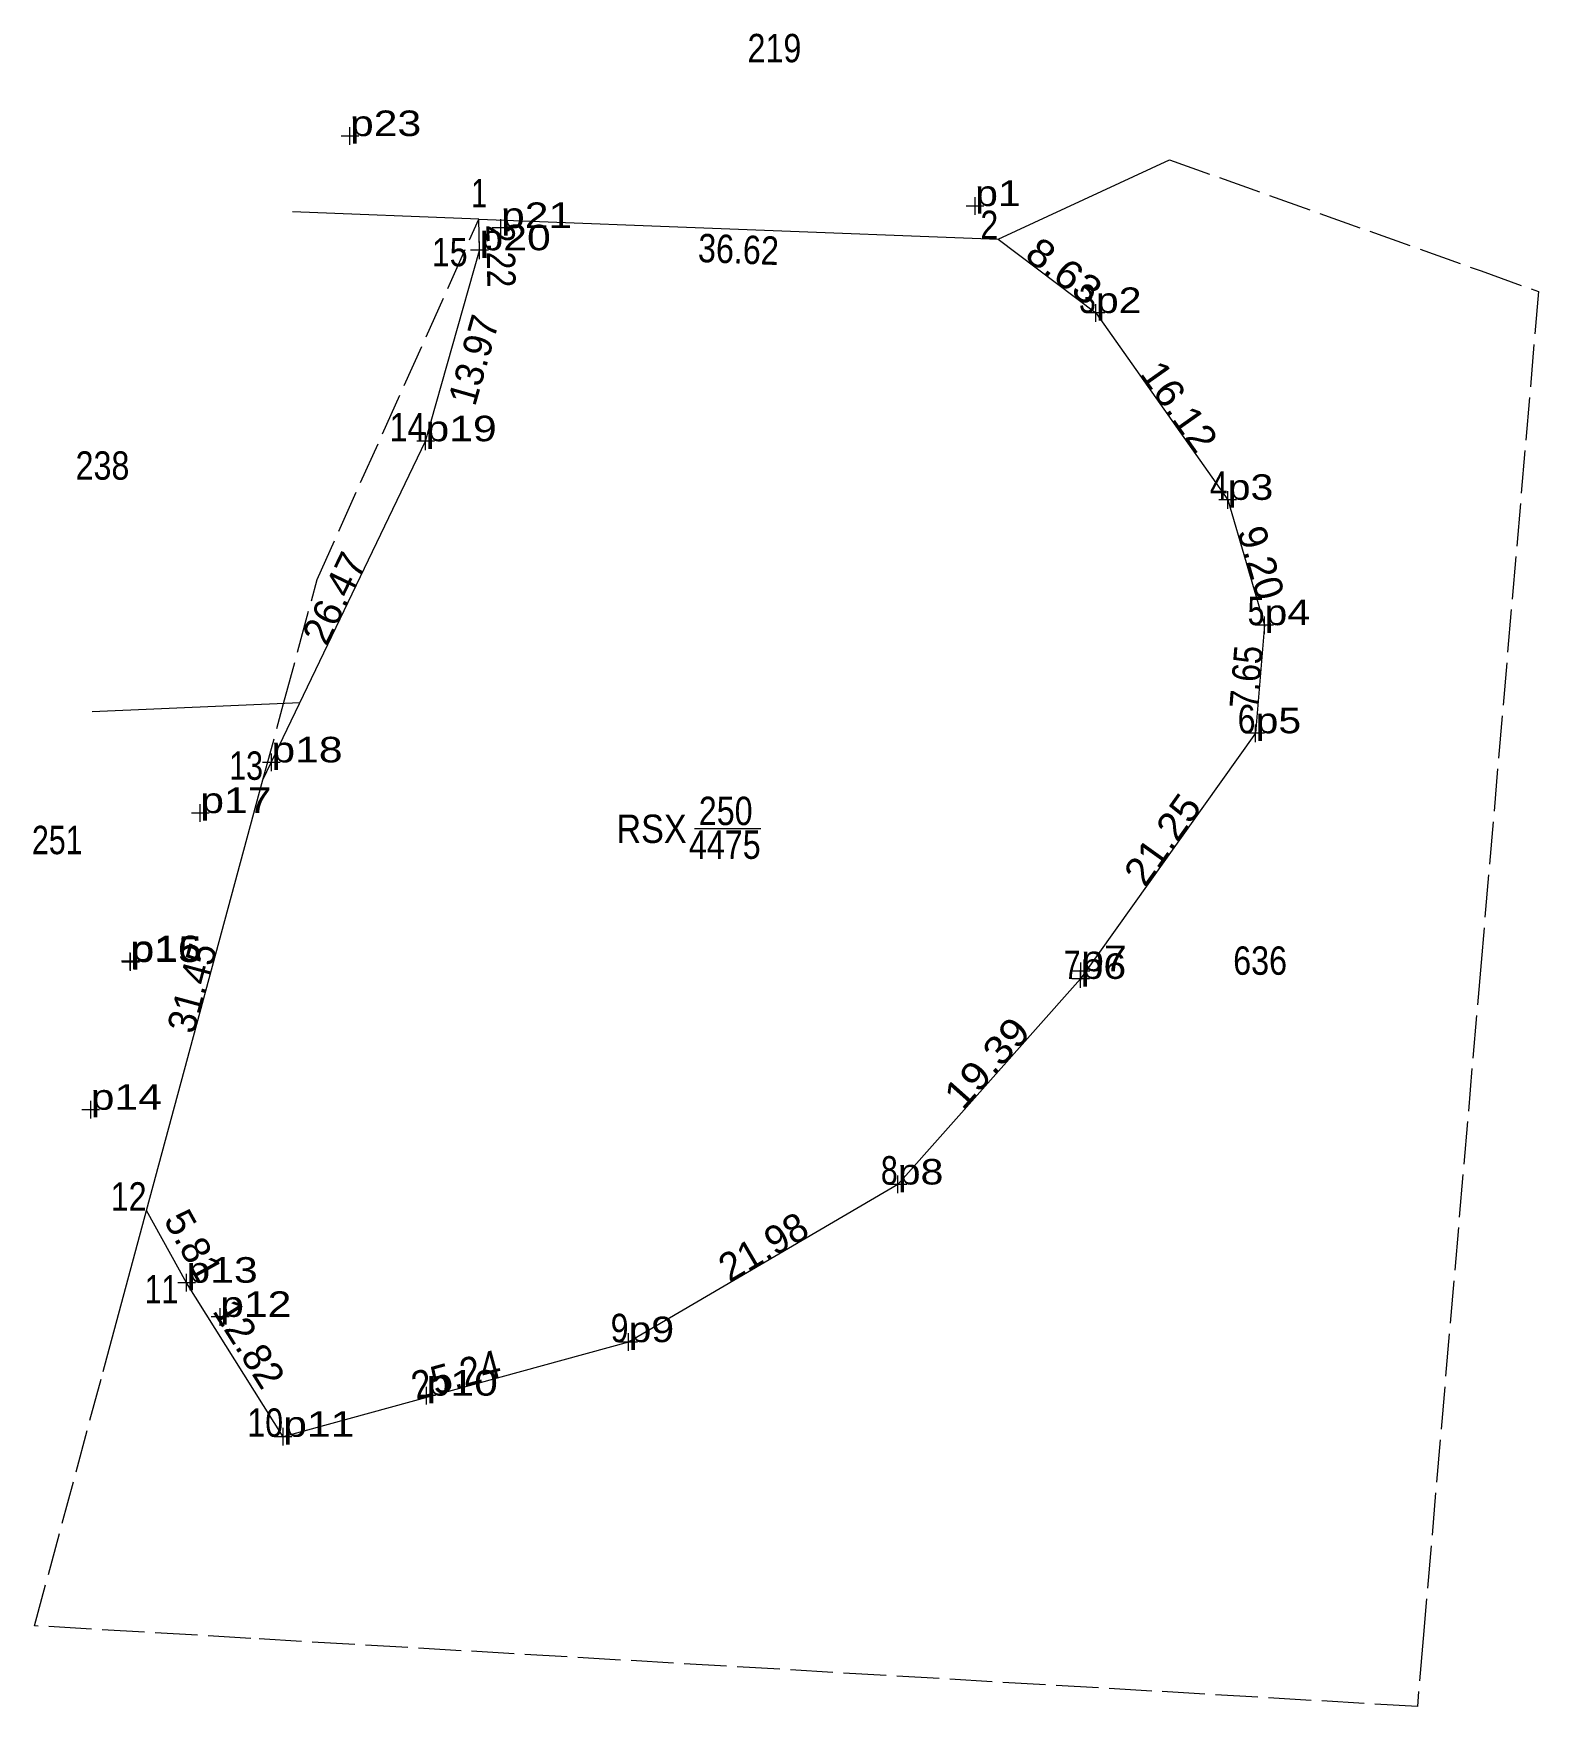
# Model space of a CAD drawing. Header units: metres. Extents: x 537453 to 537751, y 1839365 to 1839482.
# Drawn here: x 537453 to 537559.1, y 1839364.6 to 1839482.5 of the extents above.
import ezdxf
from ezdxf.enums import TextEntityAlignment as Align

# ---------------------------------------------------------------- set-up
doc = ezdxf.new("R2010")
doc.units = ezdxf.units.M
doc.header["$LTSCALE"] = 0.5
doc.linetypes.add('LONG_DASHED', pattern=[7.5, 6, -1.5])
for name, color, linetype, lineweight in [('1', 7, 'Continuous', 13), ('10', 7, 'LONG_DASHED', 13), ('15', 7, 'Continuous', 13), ('63', 7, 'Continuous', 13), ('7', 7, 'Continuous', 13)]:
    doc.layers.add(name, color=color, linetype=linetype, lineweight=lineweight)
doc.layers.add('12', color=7, linetype='Continuous')

msp = doc.modelspace()

# ---------------------------------------------------------------- linework, layer by layer
at = {"layer": '1'}
msp.add_lwpolyline([(537484.41, 1839469.41), (537521, 1839468), (537527.88, 1839462.79), (537537.17, 1839449.62), (537539.76, 1839440.79), (537539.13, 1839433.17), (537526.8, 1839415.86), (537513.92, 1839401.37), (537494.95, 1839390.26), (537470.61, 1839383.59), (537463.8, 1839394.45), (537460.99, 1839399.53), (537469.19, 1839429.89), (537480.64, 1839453.75), (537484.45, 1839467.19)], close=True, dxfattribs=at)
at = {"layer": '10'}
for p, q in [((537533.06, 1839473.59), (537555.02, 1839465.75)), ((537469.19, 1839429.89), (537470.64, 1839435.27)), ((537555.02, 1839417.01), (537550.94, 1839369.38)), ((537453.09, 1839370.27), (537457.93, 1839388.19)), ((537550.94, 1839369.38), (537550.53, 1839364.58))]:
    msp.add_line(p, q, dxfattribs=at)
at = {"layer": '10', "linetype": 'Continuous'}
for p, q in [((537484.41, 1839469.41), (537471.26, 1839469.91)), ((537471.8, 1839435.32), (537457.15, 1839434.68))]:
    msp.add_line(p, q, dxfattribs=at)
for points in [[(537484.41, 1839469.41), (537521, 1839468), (537533.06, 1839473.59)], [(537457.93, 1839388.19), (537460.99, 1839399.53), (537469.19, 1839429.89)]]:
    msp.add_lwpolyline(points, dxfattribs=at)
at = {"layer": '10'}
for points in [[(537470.64, 1839435.27), (537473, 1839444), (537484.41, 1839469.41)], [(537555.02, 1839465.75), (537559.07, 1839464.3), (537555.02, 1839417.01)], [(537550.53, 1839364.58), (537468.33, 1839369.38), (537453.09, 1839370.27)]]:
    msp.add_lwpolyline(points, dxfattribs=at)
at = {"layer": '15'}
msp.add_line((537484.45, 1839467.19), (537484.41, 1839469.41), dxfattribs=at)
for points in [[(537521, 1839468), (537527.88, 1839462.79), (537537.17, 1839449.62), (537539.76, 1839440.79), (537539.13, 1839433.17), (537526.8, 1839415.86), (537513.92, 1839401.37), (537494.95, 1839390.26), (537470.61, 1839383.59), (537463.8, 1839394.45), (537460.99, 1839399.53)], [(537469.19, 1839429.89), (537480.64, 1839453.75), (537484.45, 1839467.19)]]:
    msp.add_lwpolyline(points, dxfattribs=at)
at = {"layer": '63'}
msp.add_lwpolyline([(537499.59, 1839426.47), (537502.8, 1839426.47), (537504.26, 1839426.47)], dxfattribs=at)
at = {"layer": '7'}
for p, q in [((537475.32, 1839474.63), (537475.32, 1839475.88)), ((537475.94, 1839475.25), (537474.69, 1839475.25)), ((537519.37, 1839469.7), (537519.37, 1839470.95)), ((537519.99, 1839470.33), (537518.74, 1839470.33)), ((537486.59, 1839468.78), (537485.34, 1839468.78)), ((537485.96, 1839468.15), (537485.96, 1839469.4)), ((537484.45, 1839466.58), (537484.45, 1839467.83)), ((537485.07, 1839467.21), (537483.82, 1839467.21)), ((537528.5, 1839462.79), (537527.25, 1839462.79)), ((537527.88, 1839462.17), (537527.88, 1839463.41)), ((537480.64, 1839453.12), (537480.64, 1839454.37)), ((537481.27, 1839453.75), (537480.02, 1839453.75)), ((537537.79, 1839449.62), (537536.55, 1839449.62)), ((537537.17, 1839448.99), (537537.17, 1839450.24)), ((537539.77, 1839440.17), (537539.77, 1839441.41)), ((537540.39, 1839440.79), (537539.14, 1839440.79)), ((537539.76, 1839433.17), (537538.51, 1839433.17)), ((537539.13, 1839432.54), (537539.13, 1839433.79)), ((537470.4, 1839431.12), (537469.15, 1839431.12)), ((537469.78, 1839430.5), (537469.78, 1839431.74)), ((537465.39, 1839427.55), (537464.15, 1839427.55)), ((537464.77, 1839426.93), (537464.77, 1839428.18)), ((537460.47, 1839417.11), (537459.22, 1839417.11)), ((537460.49, 1839417.05), (537459.24, 1839417.05)), ((537459.84, 1839416.48), (537459.84, 1839417.73)), ((537459.86, 1839416.43), (537459.86, 1839417.68)), ((537526.83, 1839415.77), (537526.83, 1839417.02)), ((537527.43, 1839415.86), (537526.18, 1839415.86)), ((537527.46, 1839416.4), (537526.21, 1839416.4)), ((537526.8, 1839415.23), (537526.8, 1839416.48)), ((537457.05, 1839406.02), (537457.05, 1839407.27)), ((537457.67, 1839406.64), (537456.43, 1839406.64)), ((537514.55, 1839401.37), (537513.3, 1839401.37)), ((537513.92, 1839400.75), (537513.92, 1839402)), ((537464.43, 1839394.45), (537463.18, 1839394.45)), ((537463.8, 1839393.83), (537463.8, 1839395.07)), ((537466.8, 1839392.04), (537465.55, 1839392.04)), ((537466.17, 1839391.41), (537466.17, 1839392.66)), ((537494.95, 1839389.64), (537494.95, 1839390.89)), ((537495.57, 1839390.27), (537494.32, 1839390.27)), ((537480.72, 1839385.87), (537480.72, 1839387.12)), ((537481.34, 1839386.49), (537480.1, 1839386.49)), ((537471.23, 1839383.59), (537469.98, 1839383.59)), ((537470.61, 1839382.97), (537470.61, 1839384.22))]:
    msp.add_line(p, q, dxfattribs=at)

# ---------------------------------------------------------------- texts
at = {"layer": '1'}
for s, width, p in [('250', 0.85, (537501.795, 1839426.7)), ('RSX', 0.9, (537496.57, 1839425.44)), ('4475', 0.85, (537501.73, 1839424.32)), ('636', 0.85, (537539.45, 1839416.15))]:
    msp.add_text(s, height=2, dxfattribs=dict(at, width=width)).set_placement(p, align=Align.CENTER)
at = {"layer": '12'}
for s, width, p in [('p23', 1.25, (537475.32, 1839475.26)), ('p1', 1.2, (537519.37, 1839470.33)), ('p21', 1.25, (537485.96, 1839468.78)), ('p20', 1.25, (537484.45, 1839467.21)), ('p2', 1.2, (537527.88, 1839462.79)), ('p19', 1.25, (537480.64, 1839453.75)), ('p3', 1.2, (537537.17, 1839449.62)), ('p4', 1.2, (537539.76, 1839440.79)), ('p5', 1.2, (537539.13, 1839433.17)), ('p18', 1.25, (537469.78, 1839431.12)), ('p17', 1.25, (537464.77, 1839427.55)), ('p16', 1.25, (537459.84, 1839417.11)), ('p15', 1.25, (537459.86, 1839417.05)), ('p7', 1.2, (537526.84, 1839416.4)), ('p6', 1.2, (537526.8, 1839415.86)), ('p14', 1.25, (537457.05, 1839406.64)), ('p8', 1.2, (537513.92, 1839401.37)), ('p13', 1.25, (537463.8, 1839394.45)), ('p12', 1.25, (537466.17, 1839392.04)), ('p9', 1.2, (537494.95, 1839390.26)), ('p10', 1.25, (537480.72, 1839386.49)), ('p11', 1.25, (537470.61, 1839383.59))]:
    msp.add_text(s, height=1.8, dxfattribs=dict(at, width=width)).set_placement(p)
at = {"layer": '15'}
for s, width, p in [('219', 0.85, (537505.23, 1839480.46)), ('238', 0.85, (537457.88, 1839451.04)), ('251', 0.8, (537454.695, 1839424.65))]:
    msp.add_text(s, height=2, dxfattribs=dict(at, width=width)).set_placement(p, align=Align.CENTER)
at = {"layer": '63'}
for s, width, p in [(' 1', 0.75, (537484.98, 1839470.24)), (' 2', 0.85, (537521, 1839468)), (' 15', 0.85, (537483.61, 1839466.08)), (' 3', 0.8, (537527.88, 1839462.79)), (' 14', 0.85, (537480.64, 1839453.75)), (' 4', 0.85, (537537.17, 1839449.62)), (' 5', 0.8, (537539.76, 1839440.79)), (' 6', 0.85, (537539.13, 1839433.17)), (' 13', 0.8, (537469.19, 1839429.89)), (' 7', 0.8, (537526.8, 1839415.86)), (' 8', 0.8, (537513.92, 1839401.37)), (' 12', 0.85, (537460.99, 1839399.53)), (' 11', 0.8, (537463.23, 1839392.99)), (' 9', 0.85, (537494.95, 1839390.26)), (' 10', 0.85, (537470.61, 1839383.59))]:
    msp.add_text(s, height=2, dxfattribs=dict(at, width=width)).set_placement(p, align=Align.RIGHT)
for s, rotation, width, p in [('2.22', 271.032, 0.85, (537484.9608, 1839466.788)), ('36.62', 357.793, 0.85, (537502.6565, 1839466.2768)), ('8.63', 322.865, 1.1, (537525.0413, 1839464.9494)), ('13.97', 74.173, 0.95, (537485.001, 1839459.2073)), ('16.12', 305.199, 1.05, (537532.9264, 1839455.6264)), ('7.65', 85.274, 0.85, (537539.4587, 1839437.0526)), ('21.25', 54.538, 1.05, (537533.3863, 1839425.1048)), ('31.45', 74.885, 0.95, (537465.1582, 1839414.9793)), ('19.39', 48.366, 1.1, (537520.9472, 1839409.2806)), ('25.24', 15.325, 0.95, (537483.0457, 1839386.9901))]:
    msp.add_text(s, height=2, rotation=rotation, dxfattribs=dict(at, width=width)).set_placement(p, align=Align.CENTER)
for s, rotation, p in [('9.20', 286.347, (537538.5567, 1839444.9165)), ('26.47', 64.364, (537475.128, 1839442.2574)), ('5.81', 298.949, (537463.4132, 1839396.594)), ('21.98', 30.356, (537504.9496, 1839396.1151)), ('12.82', 302.091, (537467.3642, 1839389.6213))]:
    msp.add_text(s, height=2, rotation=rotation, dxfattribs=at).set_placement(p, align=Align.CENTER)

doc.saveas('drawing.dxf')
